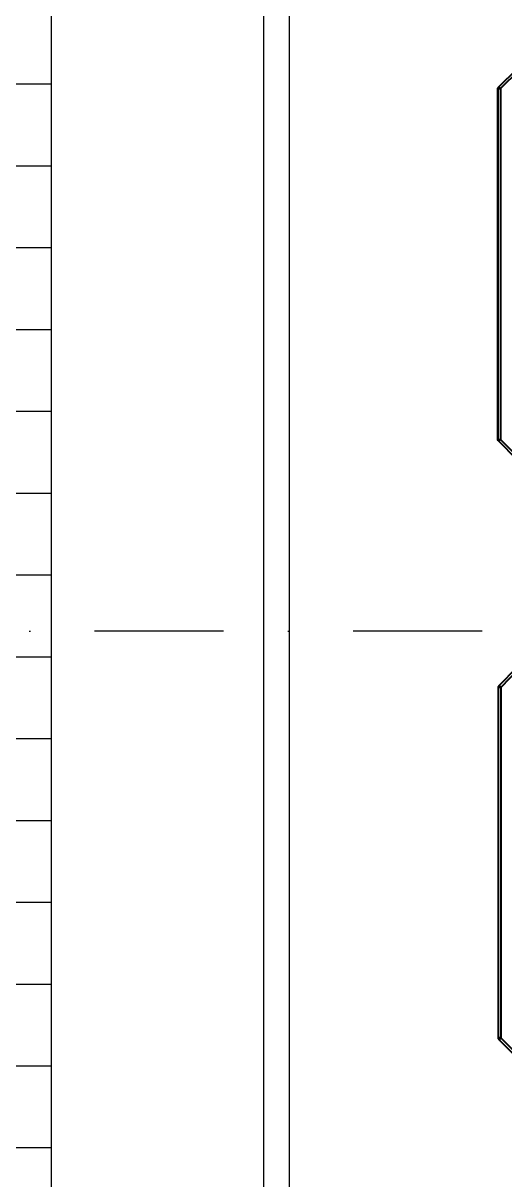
# Model space of a CAD drawing. Extents: x 58467 to 79089, y -33726 to -17391.
# Drawn here: x 72183.2 to 72276.5, y -19625.5 to -19401.1 of the extents above; entities that cross this region are included whole.
import ezdxf
from ezdxf.enums import TextEntityAlignment as Align

# ---------------------------------------------------------------- set-up
doc = ezdxf.new("R2010")
doc.units = 0
doc.header["$LTSCALE"] = 100
doc.linetypes.add('DASHDOT2', pattern=[0.5, 0.25, -0.125, 0, -0.125])
doc.layers.add('+ENTE-ST-DOSEME USTU KONDDRENAJ', color=110, linetype='DOSEMEUSTUKONDENSDRENAJ_LINE', lineweight=40)
for name, color, linetype in [('BA_axis', 5, 'DASHDOT2'), ('BA_elev1', 7, 'Continuous'), ('BA_elev2', 9, 'Continuous'), ('BA_elev3', 8, 'Continuous')]:
    doc.layers.add(name, color=color, linetype=linetype)
doc.styles.add('text1', font='arial.ttf', dxfattribs={"height": 20})
doc.linetypes.add('DOSEMEUSTUKONDENSDRENAJ_LINE', pattern='A,300,-40,["CD",Standard,S=15,R=0,X=-35,Y=-7.5],0', length=340)

# ---------------------------------------------------------------- blocks, each defined once
blk = doc.blocks.new('*U176')
blk.add_line((0, 0), (0, -696))
at = {"linetype": 'Continuous', "style": 'text1'}
blk.add_attdef('1', text='', height=40, dxfattribs=at).set_placement((0, 38), align=Align.MIDDLE)
blk = doc.blocks.new('AXIS')
at = {"layer": 'BA_axis', "xscale": -1, "rotation": 270}
blk.add_blockref('*U176', (4176.09, -31967.27), dxfattribs=at)
blk = doc.blocks.new('2 KAT SOL')
at = {"color": 3}
for p, q in [((54063.16, -32114.56, -3.54), (54066.68, -32111.13, -3.54)), ((54067.03, -32111.48, -3.54), (54063.51, -32114.91, -3.54)), ((54063.01, -32182.96, -3.54), (54063.01, -32114.91, -3.54)), ((54063.01, -32114.91, -3.54), (54063.51, -32114.91, -3.54)), ((54063.01, -32114.96, -3.54), (54063.01, -32182.96, -3.54)), ((54063.01, -32114.96, -3.54), (54063.01, -32182.96, -3.54)), ((54063.16, -32114.56, -3.54), (54063.51, -32114.91, -3.54)), ((54063.51, -32114.91, -3.54), (54063.51, -32182.96, -3.54)), ((54063.01, -32123.1, -3.54), (54063.03, -32123.1, -3.54)), ((54063.01, -32123.1, -3.54), (54063.03, -32123.1, -3.54)), ((54063.03, -32123.1, -3.54), (54063.03, -32122.8, -3.54)), ((54063.03, -32123.1, -3.54), (54063.03, -32122.8, -3.54)), ((54063.03, -32127.59, -3.54), (54063.03, -32123.1, -3.54)), ((54063.03, -32127.59, -3.54), (54063.03, -32123.1, -3.54)), ((54063.01, -32182.96, -3.54), (54063.51, -32182.96, -3.54)), ((54063.51, -32182.96, -3.54), (54063.16, -32183.32, -3.54)), ((54063.51, -32182.96, -3.54), (54067.03, -32186.48, -3.54)), ((54066.68, -32186.84, -3.54), (54063.16, -32183.32, -3.54))]:
    blk.add_line(p, q, dxfattribs=at)
at = {"color": 3, "extrusion": (0, 0, -1)}
for centre, radius, start, end in [((-54063.51, -32114.91, 3.54), 0.5, 0, 45), ((-54062.95, -32122.8, 3.54), 0.08, 138.5895, 180), ((-54062.95, -32122.8, 3.54), 0.08, 138.5895, 180), ((-54063.51, -32182.96, 3.54), 0.5, 315, 0)]:
    blk.add_arc(centre, radius, start, end, dxfattribs=at)
blk = doc.blocks.new('4. KAT SOL')
at = {"color": 3}
for p, q in [((54063.25, -32230.72, -3.54), (54066.68, -32227.2, -3.54)), ((54067.03, -32227.55, -3.54), (54063.6, -32231.07, -3.54)), ((54063.1, -32299.08, -3.54), (54063.1, -32231.07, -3.54)), ((54063.6, -32231.07, -3.54), (54063.1, -32231.07, -3.54)), ((54063.6, -32231.07, -3.54), (54063.25, -32230.72, -3.54)), ((54063.6, -32231.07, -3.54), (54063.6, -32299.08, -3.54)), ((54063.08, -32279.97, -3.54), (54063.08, -32280.27, -3.54)), ((54063.08, -32280.27, -3.54), (54063.08, -32282.45, -3.54)), ((54063.1, -32280.27, -3.54), (54063.08, -32280.27, -3.54)), ((54063.08, -32286.45, -3.54), (54063.08, -32290.93, -3.54)), ((54063.1, -32290.93, -3.54), (54063.08, -32290.93, -3.54)), ((54063.08, -32290.93, -3.54), (54063.08, -32291.23, -3.54)), ((54063.6, -32299.08, -3.54), (54063.1, -32299.08, -3.54)), ((54063.25, -32299.43, -3.54), (54063.6, -32299.08, -3.54)), ((54066.73, -32302.91, -3.54), (54063.25, -32299.43, -3.54)), ((54063.6, -32299.08, -3.54), (54067.08, -32302.55, -3.54))]:
    blk.add_line(p, q, dxfattribs=at)
at = {"color": 3, "extrusion": (0, 0, -1)}
for centre, radius, start, end in [((-54063.6, -32231.07, 3.54), 0.5, 0, 45), ((-54063.16, -32291.23, 3.54), 0.08, 318.5895, 0), ((-54063.6, -32299.08, 3.54), 0.5, 315, 0)]:
    blk.add_arc(centre, radius, start, end, dxfattribs=at)
at = {"color": 3}
blk.add_arc((54063.16, -32279.97, -3.54), 0.08, 138.5895, 180, dxfattribs=at)

msp = doc.modelspace()

# ---------------------------------------------------------------- hatches: boundary and pattern name
at = {"layer": 'BA_elev3'}
h = msp.add_hatch(dxfattribs=at)
h.set_pattern_fill('LINE', color=256, scale=5)
h.set_pattern_definition([(0, (21566.486, 12448.205), (0, 15.875), [])])
h.paths.add_polyline_path([(71842.37, -20697.11), (72188.67, -20697.09), (72188.68, -19256.09), (72188.48, -19255.97), (72188.48, -19077.06), (72426.47, -19077.06), (72426.47, -18875.8), (71842.37, -18839.03)])

# ---------------------------------------------------------------- linework, layer by layer
at = {"layer": 'BA_elev1'}
msp.add_lwpolyline([(70804.37, -21036.05), (71151.07, -21036.05), (71151.07, -21036.1), (71268.43, -21036.05), (71268.43, -20947.27), (71542.44, -20947.27), (71542.44, -21036.06), (71846.44, -21036.06), (72188.67, -20701.95), (72188.67, -19744.89), (72188.67, -19744.89), (72188.67, -19563.55), (72188.67, -19563.55), (72188.68, -19256.09), (72188.49, -19255.97), (72188.46, -19077.06), (72426.47, -19077.06), (72426.47, -18875.8), (71842.37, -18839.03), (71842.37, -18839.03)], dxfattribs=at)
at = {"layer": 'BA_elev2'}
for p, q in [((72234.77, -19256.09, -1.31), (72234.77, -21032.3, -1.31)), ((72229.77, -19261.09, -1.31), (72229.77, -21037.3, -1.31))]:
    msp.add_line(p, q, dxfattribs=at)

# ---------------------------------------------------------------- block references
at = {"layer": '+ENTE-ST-DOSEME USTU KONDDRENAJ', "color": 3, "linetype": 'Continuous'}
for name in ['2 KAT SOL', '4. KAT SOL']:
    msp.add_blockref(name, (18212.19, 12701.08), dxfattribs=at)
at = {"layer": 'BA_axis'}
msp.add_blockref('AXIS', (68546.93, 12448.2), dxfattribs=at)

doc.saveas('drawing.dxf')
